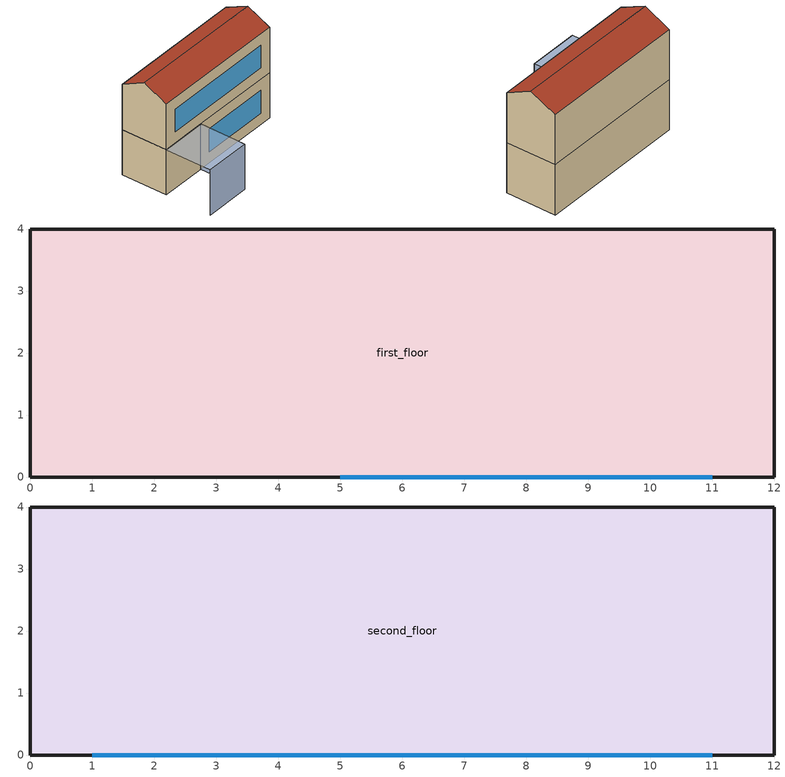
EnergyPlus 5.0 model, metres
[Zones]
first_floor
 floor ground (GROUND_FLOOR): 12,4 12,0 0,0 0,4 z0
 wall outside (EXT_WALL): 4,0 12,0 12,4 0,4 0,0 z0:4
 wall othersidecoefficients (EXT_WALL): 0,0 4,0 z0:4
 window (EXT_WINDOW1): 5,0 11,0 z1:3
 ceiling to second_floor (ADJ_CEILING): 0,4 0,0 12,0 12,4 z4
second_floor
 floor to first_floor (ADJ_CEILING): 12,4 12,0 0,0 0,4 z4
 wall outside (EXT_WALL): 0,0 12,0 / 12,4 0,4 z4:8; 0,4,8 0,4,4 0,0,4 0,0,8 0,2,9; 12,0,8 12,0,4 12,4,4 12,4,8 12,2,9
 window (EXT_WINDOW1): 1,0 11,0 z5:7
 roof outside (EXT_WALL): 0,2,9 0,0,8 12,0,8 12,2,9; 12,2,9 12,4,8 0,4,8 0,2,9
shading: 0,-4 4,-4 / 4,-4 4,0 z0:4; 0,0 0,-4 4,-4 4,0 z4
[Building]
TRNSYS18: North Axis {deg}=0; Terrain=City; Loads Convergence Tolerance Value=0; Temperature Convergence Tolerance Value {deltaC}=0; Solar Distribution=FullInteriorAndExterior; Maximum Number of Warmup Days=0
[Site:Location]
not used: Latitude {deg}=0; Longitude {deg}=0; Time Zone {hr}=0; Elevation {m}=0
[Construction]
GROUND_FLOOR; EXT_WALL; ADJ_CEILING; EXT_WINDOW1: 
[WindowProperty:ShadingControl]
ESHADE=0; ISHADE=INPUT 1*MAX_ISHADE : SHADECNTRL=ISHADE_INTERNAL
[SurfaceProperty:OtherSideCoefficients]
BOUNDARY=IDENTICAL; BOUNDARY=INPUT 1*TBOUNDARY; BOUNDARY=INPUT 1*TBOUNDARY_2; BOUNDARY=INPUT 1*TBOUNDARY_3; BOUNDARY=INPUT 1*TGROUND; BOUNDARY=20; BOUNDARY=15
[Zone] Multiplier=1
Name | ZONE_TYPE
first_floor | 31office
second_floor | 32office
